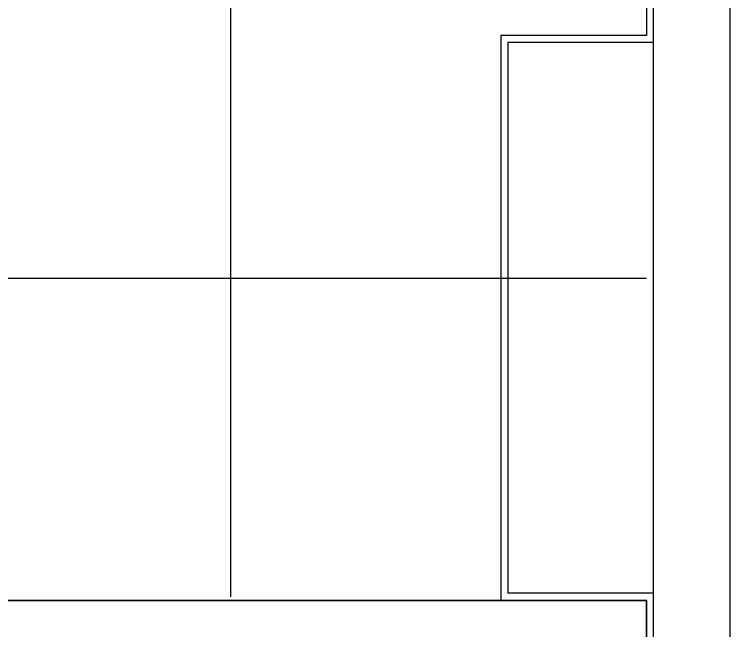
# Model space of a CAD drawing. Header units: millimetres. Extents: x 976 to 9349, y -1578 to 2211.
# Drawn here: x 5011.6 to 5112.2, y 164.8 to 251.5 of the extents above; entities that cross this region are included whole.
import ezdxf

# ---------------------------------------------------------------- set-up
doc = ezdxf.new("R2010")
doc.units = ezdxf.units.MM
for name, color, linetype in [('Płytki', 254, 'Continuous'), ('Wbudowane', 175, 'Continuous'), ('Ściany', 7, 'Continuous')]:
    doc.layers.add(name, color=color, linetype=linetype)

# ---------------------------------------------------------------- blocks, each defined once
blk = doc.blocks.new('Z$W@#8064')
for p in [(70, 160), (0, 0)]:
    blk.add_line(p, (70, 0))

msp = doc.modelspace()

# ---------------------------------------------------------------- linework, layer by layer
at = {"layer": 'Płytki'}
for p, q in [((5100.493, 334.316), (5100.493, 248.516)), ((5041.993, 289.516), (5041.993, 169.516)), ((5041.993, 289.516), (5041.993, 169.516)), ((5079.993, 248.516), (5079.993, 169.016)), ((5079.993, 248.516), (5079.993, 169.016)), ((5100.493, 248.516), (5079.993, 248.516)), ((5100.493, 214.316), (4921.993, 214.316)), ((5079.993, 169.016), (4940.493, 169.016)), ((5100.493, 169.016), (5079.993, 169.016)), ((5100.493, 169.016), (5100.493, 99.016))]:
    msp.add_line(p, q, dxfattribs=at)
at = {"layer": 'Ściany'}
for p, q in [((5112.193, 345.316), (5112.193, 77.616)), ((5101.493, 98.016), (5101.493, 335.316)), ((5101.493, 247.516), (5080.993, 247.516)), ((5080.993, 247.516), (5080.993, 170.016)), ((5101.493, 170.016), (5080.993, 170.016))]:
    msp.add_line(p, q, dxfattribs=at)

# ---------------------------------------------------------------- block references
at = {"layer": 'Wbudowane', "rotation": 90}
msp.add_blockref('Z$W@#8064', (5100.493, 99.016), dxfattribs=at)

doc.saveas('drawing.dxf')
